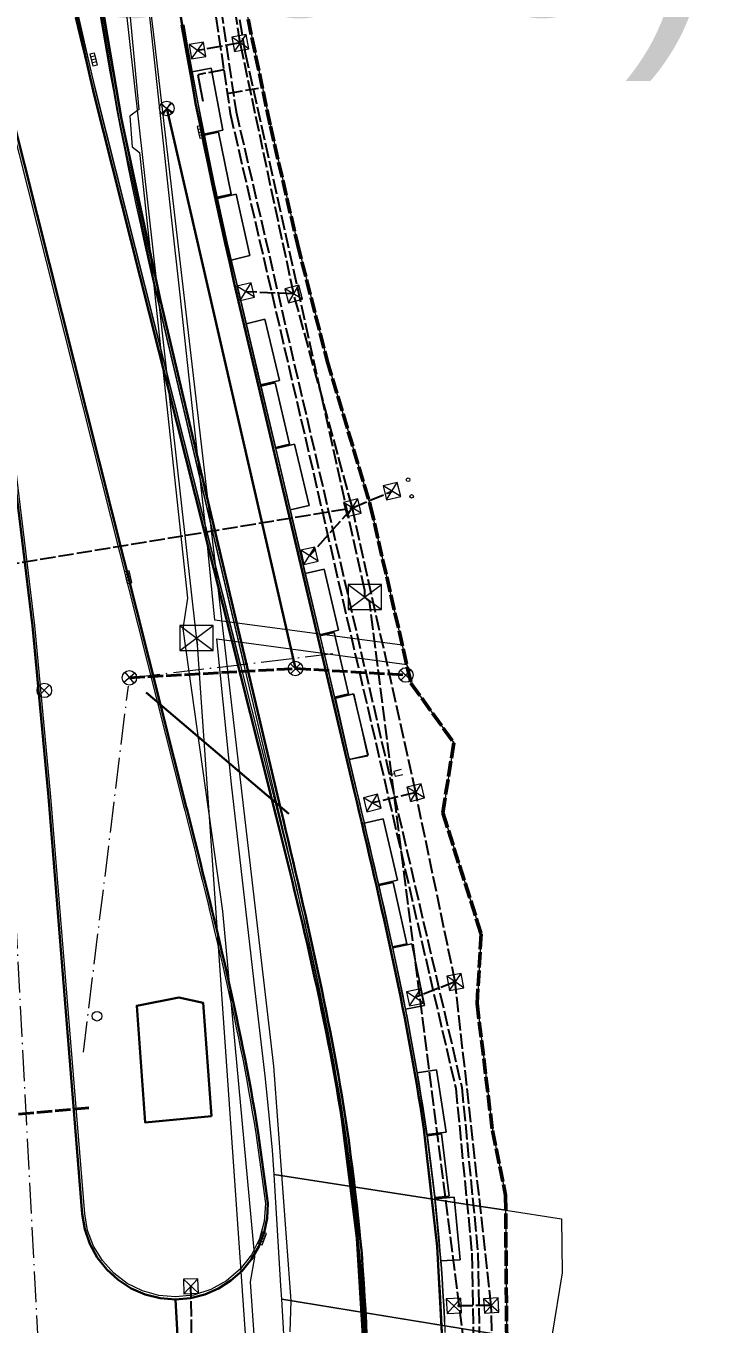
# Model space of a CAD drawing. Header units: metres. Extents: x 105014 to 106600, y 111320 to 118425.
# Drawn here: x 106126.9 to 106182.8, y 116438.5 to 116545.7 of the extents above; entities that cross this region are included whole.
import ezdxf
from ezdxf.enums import TextEntityAlignment as Align

# ---------------------------------------------------------------- set-up
doc = ezdxf.new("R2010")
doc.units = ezdxf.units.M
doc.linetypes.add('DASHDOT', pattern=[3.556, 2.54, -0.508, 0, -0.508])
doc.linetypes.add('DASHED', pattern=[1.524, 1.27, -0.254])
for name, color, linetype, lineweight in [('00-BASE-LIMITE', 7, 'DASHED', 50), ('00-BASE-UE', 42, 'DASHED', 25), ('10-PAV-CALZADA-BRT', 12, 'CONTINUOUS', 30), ('10-PAV-CALZADA-MIXTA', 8, 'CONTINUOUS', 30), ('10-PAV-SARDINEL', 252, 'CONTINUOUS', 13), ('20-EP-ZONA-DURA', 253, 'CONTINUOUS', 13), ('20-EP-ZONA-VERDE', 84, 'CONTINUOUS', 13), ('30-RED-ENEL-NODOS', 11, 'CONTINUOUS', 13), ('30-RED-ENEL-PROY', 1, 'DASHED', 25), ('30-RED-ETB-CAMARA', 151, 'CONTINUOUS', 13), ('30-RED-ETB-EXIST', 145, 'CONTINUOUS', 13), ('30-RED-ETB-PROY', 5, 'DASHED', 25), ('35-RH-ACUE-DOMICILIARIA', 152, 'CONTINUOUS', 9), ('35-RH-ACUE-MATRIZ-PJ', 150, 'DASHED', 40), ('35-RH-ACUE-MENOR-EXIST', 151, 'CONTINUOUS', 13), ('35-RH-ACUE-MENOR-PROY', 5, 'DASHED', 25), ('35-RH-ACUE-NODOS', 5, 'CONTINUOUS', 13), ('35-RH-ACUE-PJ-POZOS', 30, 'CONTINUOUS', 30), ('35-RH-PLUV-COLECTOR', 96, 'CONTINUOUS', 30), ('35-RH-PLUV-INTERCEPTOR', 3, 'DASHED', 40), ('35-RH-PLUV-NODOS', 94, 'CONTINUOUS', 13), ('35-RH-PLUV-RETIRO', 8, 'DASHDOT', 13), ('35-RH-SUDS-ZONAS', 92, 'CONTINUOUS', 20), ('40-ROT-UE', 7, 'CONTINUOUS', 25), ('60-PREDIAL-LOTE', 42, 'CONTINUOUS', 13)]:
    doc.layers.add(name, color=color, linetype=linetype, lineweight=lineweight)

# ---------------------------------------------------------------- blocks, each defined once
blk = doc.blocks.new('CAM_ETB_T_13')
for p, q in [((-1.375, -1.025), (1.375, 1.025)), ((-1.375, 1.025), (1.375, -1.025))]:
    blk.add_line(p, q)
blk.add_lwpolyline([(-1.375, -1.025), (1.375, -1.025), (1.375, 1.025), (-1.375, 1.025)], close=True)
blk = doc.blocks.new('CAJA_ENEL')
for p, q in [((-0.6, -0.6), (0.6, 0.6)), ((-0.6, 0.6), (0.6, -0.6))]:
    blk.add_line(p, q)
blk.add_lwpolyline([(-0.6, -0.6), (0.6, -0.6), (0.6, 0.6), (-0.6, 0.6)], close=True)
blk = doc.blocks.new('POSTE')
blk.add_circle((0, 0), 0.15)
blk = doc.blocks.new('NODO_ACUE')
blk.add_circle((0, 0), 0.4)
blk = doc.blocks.new('POZO_PLUV')
for p, q in [((-0.42, -0.42), (0.42, 0.42)), ((-0.42, 0.42), (0.42, -0.42))]:
    blk.add_line(p, q)
blk.add_circle((0, 0), 0.6)
blk = doc.blocks.new('SUMIDERO')
for p, q in [((-0.25, -0.2), (-0.25, 0.2)), ((0, -0.2), (0, 0.2)), ((0.25, -0.2), (0.25, 0.2))]:
    blk.add_line(p, q)
blk.add_lwpolyline([(-0.5, -0.2), (0.5, -0.2), (0.5, 0.2), (-0.5, 0.2)], close=True)

msp = doc.modelspace()

# ---------------------------------------------------------------- linework, layer by layer
at = {"layer": '00-BASE-LIMITE'}
msp.add_lwpolyline([(106144.2827, 116550.7715), (106147.0465, 116537.4645), (106149.2789, 116527.7549), (106151.7395, 116518.0989), (106155.2975, 116506.1805), (106158.6587, 116491.4735), (106162.2009, 116486.5285), (106161.2857, 116480.7599), (106164.4575, 116470.7817), (106164.1187, 116465.0021), (106165.3839, 116454.5393), (106166.4745, 116449.1879), (106166.5967, 116433.0509), (106166.8883, 116427.6603), (106166.3313, 116422.4947), (106167.3783, 116417.3951), (106169.5145, 116411.8383), (106169.0477, 116406.4361), (106168.1315, 116401.3987), (106163.5367, 116391.6633), (106161.8331, 116376.8381), (106159.7023, 116372.0209)], dxfattribs=at)
at = {"layer": '00-BASE-UE'}
msp.add_lwpolyline([(106144.2827, 116550.7715), (106147.0465, 116537.4645), (106149.2789, 116527.7549), (106151.7395, 116518.0989), (106155.2975, 116506.1805), (106158.6587, 116491.4735), (106162.2009, 116486.5285), (106161.2857, 116480.7599), (106164.4575, 116470.7817), (106164.1187, 116465.0021), (106165.3839, 116454.5393), (106166.4745, 116449.1879), (106166.5967, 116433.0509), (106166.8883, 116427.6603), (106166.3313, 116422.4947), (106167.3783, 116417.3951), (106169.5145, 116411.8383), (106169.0477, 116406.4361), (106168.1315, 116401.3987), (106163.5367, 116391.6633), (106161.8331, 116376.8381), (106159.7023, 116372.0209)], dxfattribs=at)
at = {"layer": '10-PAV-CALZADA-BRT'}
for points in [[(106118.0395, 116566.9649), (106125.6907, 116510.2979), (106127.4014, 116496.2074), (106128.7337, 116482.0761), (106131.5151, 116447.6397), (106131.7233, 116446.3803), (106132.1372, 116445.1727), (106132.7455, 116444.0505), (106133.5312, 116443.0445), (106134.4728, 116442.1825), (106135.5442, 116441.4885), (106136.7157, 116440.9815), (106137.955, 116440.6756), (106139.2279, 116440.5793), (106140.3185, 116420.5713)], [(106129.023, 116555.2282), (106132.5011, 116540.0571), (106146.8869, 116482.9781), (106147.0829, 116482.2023), (106147.3041, 116481.3253), (106147.5253, 116480.4475), (106147.7461, 116479.5691), (106147.9665, 116478.6897), (106148.1857, 116477.8113), (106148.4045, 116476.9305), (106148.6221, 116476.0489), (106148.8387, 116475.1661), (106149.0539, 116474.2825), (106149.2675, 116473.3977), (106149.4795, 116472.5119), (106149.6897, 116471.6249), (106149.8979, 116470.7369), (106150.1037, 116469.8475), (106150.3073, 116468.9571), (106150.5083, 116468.0653), (106150.7065, 116467.1723), (106150.9019, 116466.2779), (106151.0941, 116465.3821), (106151.2831, 116464.4849), (106151.4687, 116463.5865), (106151.6507, 116462.6865), (106151.8289, 116461.7853), (106152.0031, 116460.8825), (106152.1733, 116459.9781), (106152.3389, 116459.0725), (106152.5001, 116458.1653), (106152.6567, 116457.2565), (106152.8083, 116456.3463), (106152.9541, 116455.4397), (106154.1889, 116445.6233), (106154.805, 116435.7488)], [(106140.3185, 116420.5713), (106139.2279, 116440.5793), (106140.4482, 116440.6864), (106141.6359, 116440.9861), (106142.7609, 116441.4709), (106143.7945, 116442.1285), (106144.7103, 116442.942), (106145.4851, 116443.8908), (106146.0992, 116444.9508), (106146.5369, 116446.0949), (106146.7871, 116447.294), (106146.8435, 116448.5177), (106146.0413, 116454.3385), (106145.9003, 116455.2155), (106145.7551, 116456.0871), (106145.6049, 116456.9587), (106145.4501, 116457.8301), (106145.2907, 116458.7013), (106145.1269, 116459.5723), (106144.9587, 116460.4433), (106144.7865, 116461.3141), (106144.6105, 116462.1847), (106144.4307, 116463.0553), (106144.2473, 116463.9259), (106144.0605, 116464.7963), (106143.8703, 116465.6669), (106143.6771, 116466.5373), (106143.4809, 116467.4077), (106143.2819, 116468.2783), (106143.0803, 116469.1489), (106142.8763, 116470.0195), (106142.6699, 116470.8903), (106142.4615, 116471.7615), (106142.2511, 116472.6327), (106142.0389, 116473.5041), (106141.8251, 116474.3759), (106141.6097, 116475.2479), (106141.4845, 116475.7577), (106141.2663, 116476.6321), (106141.0475, 116477.5051), (106140.8281, 116478.3785), (106140.6079, 116479.2523), (106140.3871, 116480.1269), (106140.1661, 116481.0019), (106140.0991, 116481.2675), (106125.7133, 116538.3463)]]:
    msp.add_lwpolyline(points, dxfattribs=at)
at = {"layer": '10-PAV-CALZADA-MIXTA'}
for points in [[(106155.1083, 116435.0507), (106154.5951, 116444.4083), (106153.5281, 116453.7191), (106153.3961, 116454.6127), (106153.2593, 116455.5055), (106153.1177, 116456.3975), (106152.9713, 116457.2889), (106152.8207, 116458.1793), (106152.6657, 116459.0693), (106152.5067, 116459.9583), (106152.3437, 116460.8467), (106152.1769, 116461.7343), (106152.0065, 116462.6213), (106151.8327, 116463.5077), (106151.6557, 116464.3935), (106151.4755, 116465.2785), (106151.2925, 116466.1631), (106151.1067, 116467.0469), (106150.9181, 116467.9303), (106150.7271, 116468.8131), (106150.5339, 116469.6953), (106150.3387, 116470.5771), (106150.1415, 116471.4587), (106149.9423, 116472.3397), (106149.7417, 116473.2203), (106149.5395, 116474.1007), (106149.3361, 116474.9807), (106149.1315, 116475.8605), (106148.9261, 116476.7399), (106148.7197, 116477.6193), (106148.5127, 116478.4985), (106148.3051, 116479.3775), (106148.0973, 116480.2565), (106147.8893, 116481.1355), (106137.9651, 116523.0721), (106134.7565, 116538.0445), (106132.1875, 116553.1399)], [(106138.3697, 116554.0571), (106140.8942, 116539.2239), (106144.0471, 116524.5115), (106153.9715, 116482.5745), (106154.1797, 116481.6945), (106154.3879, 116480.8133), (106154.5963, 116479.9309), (106154.8043, 116479.0471), (106155.0121, 116478.1623), (106155.2183, 116477.2793), (106155.4247, 116476.3923), (106155.6299, 116475.5039), (106155.8343, 116474.6141), (106156.0375, 116473.7227), (106156.2391, 116472.8299), (106156.4393, 116471.9355), (106156.6377, 116471.0395), (106156.8343, 116470.1421), (106157.0287, 116469.2429), (106157.2209, 116468.3421), (106157.4107, 116467.4395), (106157.5979, 116466.5353), (106157.7823, 116465.6293), (106157.9637, 116464.7217), (106158.1421, 116463.8121), (106158.3171, 116462.9007), (106158.4887, 116461.9875), (106158.6565, 116461.0725), (106158.8207, 116460.1557), (106158.9805, 116459.2369), (106159.1365, 116458.3161), (106159.2877, 116457.3935), (106159.4345, 116456.4691), (106159.5765, 116455.5427), (106159.7123, 116454.6235), (106160.8226, 116444.9386), (106161.3565, 116435.2048)]]:
    msp.add_lwpolyline(points, dxfattribs=at)
at = {"layer": '10-PAV-SARDINEL'}
for points in [[(106154.8249, 116437.5646), (106154.7769, 116438.6437), (106154.7214, 116439.7224), (106154.6586, 116440.8007), (106154.5884, 116441.8786), (106154.5108, 116442.9559), (106154.4258, 116444.0327), (106154.3335, 116445.1089), (106154.2338, 116446.1844), (106154.1268, 116447.2592), (106154.0123, 116448.3333), (106153.8906, 116449.4065), (106153.7615, 116450.4789), (106153.625, 116451.5504), (106153.4813, 116452.621), (106153.3302, 116453.6905), (106153.1983, 116454.583), (106153.0617, 116455.4747), (106152.9203, 116456.3656), (106152.774, 116457.256), (106152.6236, 116458.1455), (106152.4688, 116459.0346), (106152.3099, 116459.9227), (106152.1471, 116460.8102), (106151.9804, 116461.697), (106151.8102, 116462.5832), (106151.6365, 116463.4689), (106151.4597, 116464.354), (106151.2796, 116465.2383), (106151.0967, 116466.1223), (106150.9111, 116467.0055), (106150.7226, 116467.8883), (106150.5317, 116468.7706), (106150.3386, 116469.6523), (106150.1435, 116470.5337), (106149.9464, 116471.4148), (106149.7473, 116472.2955), (106149.5468, 116473.1757), (106149.3446, 116474.0558), (106149.1413, 116474.9356), (106148.9367, 116475.8151), (106148.7314, 116476.6943), (106148.525, 116477.5736), (106148.3181, 116478.4526), (106148.1105, 116479.3315), (106147.9027, 116480.2105), (106147.6947, 116481.0894), (106137.7705, 116523.0263), (106137.4026, 116524.5964), (106137.0417, 116526.1684), (106136.6879, 116527.7419), (106136.3411, 116529.317), (106136.0014, 116530.8937), (106135.6687, 116532.4719), (106135.3431, 116534.0515), (106135.0246, 116535.6326), (106134.7132, 116537.2151), (106134.4088, 116538.799), (106134.1116, 116540.3842), (106133.8214, 116541.9707), (106133.5384, 116543.5584), (106133.2625, 116545.1476), (106132.9937, 116546.7379)], [(106133.1909, 116546.7707), (106133.4596, 116545.1813), (106133.7353, 116543.5931), (106134.0182, 116542.0062), (106134.3082, 116540.4206), (106134.6053, 116538.8362), (106134.9095, 116537.2532), (106135.2207, 116535.6716), (106135.5391, 116534.0914), (106135.8645, 116532.5126), (106136.197, 116530.9354), (106136.5365, 116529.3596), (106136.8831, 116527.7853), (106137.2367, 116526.2126), (106137.5974, 116524.6416), (106137.9651, 116523.0721), (106147.8893, 116481.1355), (106148.0973, 116480.2565), (106148.3051, 116479.3775), (106148.5127, 116478.4985), (106148.7197, 116477.6193), (106148.9261, 116476.7399), (106149.1315, 116475.8605), (106149.3361, 116474.9807), (106149.5395, 116474.1007), (106149.7417, 116473.2203), (106149.9423, 116472.3397), (106150.1415, 116471.4587), (106150.3387, 116470.5771), (106150.5339, 116469.6953), (106150.7271, 116468.8131), (106150.9181, 116467.9303), (106151.1067, 116467.0469), (106151.2925, 116466.1631), (106151.4755, 116465.2785), (106151.6557, 116464.3935), (106151.8327, 116463.5077), (106152.0065, 116462.6213), (106152.1769, 116461.7343), (106152.3437, 116460.8467), (106152.5067, 116459.9583), (106152.6657, 116459.0693), (106152.8207, 116458.1793), (106152.9713, 116457.2889), (106153.1177, 116456.3975), (106153.2593, 116455.5055), (106153.3961, 116454.6127), (106153.5281, 116453.7191), (106153.6794, 116452.6482), (106153.8233, 116451.5763), (106153.9599, 116450.5035), (106154.0892, 116449.4297), (106154.2111, 116448.3551), (106154.3257, 116447.2797), (106154.4329, 116446.2035), (106154.5327, 116445.1266), (106154.6251, 116444.0491), (106154.7102, 116442.9709), (106154.7879, 116441.8922), (106154.8582, 116440.813), (106154.9211, 116439.7333), (106154.9766, 116438.6532), (106155.0247, 116437.5728)], [(106154.7218, 116437.9462), (106154.6686, 116439.0444), (106154.6078, 116440.1422), (106154.5394, 116441.2395), (106154.4632, 116442.3364), (106154.3794, 116443.4327), (106154.288, 116444.5283), (106154.1889, 116445.6233), (106154.0822, 116446.7176), (106153.9679, 116447.8111), (106153.8459, 116448.9038), (106153.7163, 116449.9957), (106153.5791, 116451.0865), (106153.4342, 116452.1764), (106153.2818, 116453.2653), (106153.1217, 116454.3531), (106152.9541, 116455.4397), (106152.8083, 116456.3463), (106152.6567, 116457.2565), (106152.5001, 116458.1653), (106152.3389, 116459.0725), (106152.1733, 116459.9781), (106152.0031, 116460.8825), (106151.8289, 116461.7853), (106151.6507, 116462.6865), (106151.4687, 116463.5865), (106151.2831, 116464.4849), (106151.0941, 116465.3821), (106150.9019, 116466.2779), (106150.7065, 116467.1723), (106150.5083, 116468.0653), (106150.3073, 116468.9571), (106150.1037, 116469.8475), (106149.8979, 116470.7369), (106149.6897, 116471.6249), (106149.4795, 116472.5119), (106149.2675, 116473.3977), (106149.0539, 116474.2825), (106148.8387, 116475.1661), (106148.6221, 116476.0489), (106148.4045, 116476.9305), (106148.1857, 116477.8113), (106147.9665, 116478.6897), (106147.7461, 116479.5691), (106147.5253, 116480.4475), (106147.3041, 116481.3253), (106147.0829, 116482.2023), (106146.8869, 116482.9781), (106132.5011, 116540.0571), (106132.1043, 116541.6468), (106131.7146, 116543.2383), (106131.3322, 116544.8316), (106130.957, 116546.4266)], [(106131.1518, 116546.472), (106131.5268, 116544.8779), (106131.909, 116543.2855), (106132.2985, 116541.6948), (106132.6951, 116540.1058), (106147.0808, 116483.0271), (106147.2768, 116482.2513), (106147.498, 116481.3742), (106147.7193, 116480.4964), (106147.9401, 116479.6178), (106148.1605, 116478.7382), (106148.3798, 116477.8596), (106148.5987, 116476.9786), (106148.8163, 116476.0967), (106149.033, 116475.2136), (106149.2483, 116474.3296), (106149.462, 116473.4445), (106149.6741, 116472.5583), (106149.8844, 116471.6708), (106149.9877, 116471.2302), (106150.1435, 116470.5337), (106150.3386, 116469.6523), (106150.5317, 116468.7706), (106150.7226, 116467.8883), (106150.9111, 116467.0055), (106151.0967, 116466.1223), (106151.2796, 116465.2383), (106151.4597, 116464.354), (106151.6365, 116463.4689), (106151.8102, 116462.5832), (106151.9804, 116461.697), (106152.1471, 116460.8102), (106152.3099, 116459.9227), (106152.4688, 116459.0346), (106152.6236, 116458.1455), (106152.774, 116457.256), (106152.9203, 116456.3656), (106153.0617, 116455.4747), (106153.1983, 116454.583), (106153.3302, 116453.6905), (106153.4813, 116452.621), (106153.625, 116451.5504), (106153.7615, 116450.4789), (106153.8906, 116449.4065), (106154.0123, 116448.3333), (106154.1268, 116447.2592), (106154.2338, 116446.1844), (106154.3335, 116445.1089), (106154.4258, 116444.0327), (106154.5108, 116442.9559), (106154.5884, 116441.8786), (106154.6586, 116440.8007), (106154.7214, 116439.7224), (106154.7769, 116438.6437), (106154.8249, 116437.5646)], [(106161.2696, 116437.8283), (106161.2195, 116438.9521), (106161.1618, 116440.0756), (106161.0963, 116441.1987), (106161.0232, 116442.3213), (106160.9424, 116443.4434), (106160.8539, 116444.5649), (106160.7577, 116445.6857), (106160.6538, 116446.8059), (106160.5423, 116447.9253), (106160.4231, 116449.044), (106160.2962, 116450.1618), (106160.1617, 116451.2787), (106160.0195, 116452.3946), (106159.8697, 116453.5096), (106159.7123, 116454.6235), (106159.5765, 116455.5427), (106159.4345, 116456.4691), (106159.2877, 116457.3935), (106159.1365, 116458.3161), (106158.9805, 116459.2369), (106158.8207, 116460.1557), (106158.6565, 116461.0725), (106158.4887, 116461.9875), (106158.3171, 116462.9007), (106158.1421, 116463.8121), (106157.9637, 116464.7217), (106157.7823, 116465.6293), (106157.5979, 116466.5353), (106157.4107, 116467.4395), (106157.2209, 116468.3421), (106157.0287, 116469.2429), (106156.8343, 116470.1421), (106156.6377, 116471.0395), (106156.4393, 116471.9355), (106156.2391, 116472.8299), (106156.0375, 116473.7227), (106155.8343, 116474.6141), (106155.6299, 116475.5039), (106155.4247, 116476.3923), (106155.2183, 116477.2793), (106155.0121, 116478.1623), (106154.8043, 116479.0471), (106154.5963, 116479.9309), (106154.3879, 116480.8133), (106154.1797, 116481.6945), (106153.9715, 116482.5745), (106144.0471, 116524.5115), (106143.6659, 116526.1394), (106143.2924, 116527.7691), (106142.9266, 116529.4006), (106142.5685, 116531.0337), (106142.2182, 116532.6686), (106141.8756, 116534.305), (106141.5407, 116535.9431), (106141.2135, 116537.5827), (106140.8942, 116539.2239), (106140.5825, 116540.8666), (106140.2787, 116542.5107), (106139.9826, 116544.1562), (106139.6943, 116545.8031)], [(106139.8914, 116545.8372), (106140.1795, 116544.1912), (106140.4754, 116542.5466), (106140.7791, 116540.9034), (106141.0906, 116539.2617), (106141.4098, 116537.6215), (106141.7366, 116535.9831), (106142.0714, 116534.3456), (106142.4138, 116532.7101), (106142.764, 116531.0761), (106143.1219, 116529.4438), (106143.4875, 116527.8134), (106143.8607, 116526.1846), (106144.2418, 116524.5574), (106154.1661, 116482.6206), (106154.3743, 116481.7405), (106154.5825, 116480.8593), (106154.791, 116479.9768), (106154.999, 116479.0929), (106155.2069, 116478.2079), (106155.4131, 116477.3247), (106155.6196, 116476.4375), (106155.8248, 116475.5488), (106156.0293, 116474.6588), (106156.2326, 116473.767), (106156.4343, 116472.8738), (106156.6346, 116471.979), (106156.8331, 116471.0825), (106157.0298, 116470.1847), (106157.2243, 116469.2849), (106157.4166, 116468.3836), (106157.6065, 116467.4804), (106157.7938, 116466.5755), (106157.9784, 116465.6689), (106158.1599, 116464.7606), (106158.3385, 116463.8502), (106158.5136, 116462.938), (106158.6854, 116462.024), (106158.8533, 116461.1082), (106159.0177, 116460.1905), (106159.1776, 116459.2708), (106159.3338, 116458.349), (106159.4852, 116457.4254), (106159.6321, 116456.5), (106159.7743, 116455.5725), (106159.9103, 116454.6521), (106160.0679, 116453.5369), (106160.2178, 116452.4206), (106160.3602, 116451.3033), (106160.4949, 116450.185), (106160.6219, 116449.0659), (106160.7412, 116447.9459), (106160.8529, 116446.8251), (106160.9569, 116445.7035), (106161.0532, 116444.5813), (106161.1418, 116443.4584), (106161.2228, 116442.335), (106161.296, 116441.211), (106161.3615, 116440.0866), (106161.4193, 116438.9617), (106161.4695, 116437.8365)]]:
    msp.add_lwpolyline(points, dxfattribs=at)
msp.add_lwpolyline([(106139.4731, 116440.5851), (106139.2279, 116440.5793), (106140.8304, 116440.762), (106140.6893, 116440.7311), (106140.4482, 116440.6864), (106140.2058, 116440.6494), (106139.9623, 116440.6202), (106139.7179, 116440.5987), (106139.4731, 116440.5851)], close=True, dxfattribs=at)
at = {"layer": '20-EP-ZONA-DURA'}
for points in [[(106144.2827, 116550.7715), (106147.0465, 116537.4645), (106149.2789, 116527.7549), (106151.7395, 116518.0989), (106155.2975, 116506.1805), (106158.6587, 116491.4735), (106162.2009, 116486.5285), (106161.2857, 116480.7599), (106164.4575, 116470.7817), (106164.1187, 116465.0021), (106165.3839, 116454.5393), (106166.4745, 116449.1879), (106166.5967, 116433.0509), (106166.8883, 116427.6603), (106166.3313, 116422.4947), (106167.3783, 116417.3951), (106169.5145, 116411.8383), (106169.0477, 116406.4361), (106168.1315, 116401.3987), (106163.5367, 116391.6633), (106161.8331, 116376.8381), (106159.7023, 116372.0209)], [(106161.4443, 116438.4197), (106161.4193, 116438.9617), (106161.3615, 116440.0866), (106161.296, 116441.211), (106161.2228, 116442.335), (106161.1418, 116443.4584), (106161.1051, 116443.923), (106161.1205, 116443.7587), (106162.7161, 116443.8561), (106162.2329, 116449.0337), (106160.6417, 116448.8851), (106160.6316, 116448.9846), (106161.8265, 116449.0961), (106161.1795, 116454.2427), (106159.9903, 116454.0933), (106159.9762, 116454.1923), (106161.5641, 116454.3913), (106160.7549, 116459.5279), (106159.1763, 116459.2793), (106159.0177, 116460.1905), (106158.8533, 116461.1082), (106158.6854, 116462.024), (106158.5136, 116462.938), (106158.3385, 116463.8502), (106158.2019, 116464.5471), (106159.7733, 116464.8379), (106158.7203, 116469.9301), (106157.1547, 116469.6065), (106157.1345, 116469.7037), (106158.3101, 116469.9411), (106157.1777, 116475.0163), (106156.0071, 116474.7551), (106155.9847, 116474.8525), (106157.5463, 116475.2009), (106156.3661, 116480.2653), (106154.8085, 116479.9023), (106154.791, 116479.9768), (106154.5825, 116480.8593), (106154.3743, 116481.7405), (106154.1661, 116482.6206), (106153.5669, 116485.1523), (106155.1241, 116485.5205), (106153.9261, 116490.5807), (106152.3695, 116490.2121), (106152.3465, 116490.3095), (106153.5143, 116490.5859), (106152.3167, 116495.6461), (106151.1489, 116495.3699), (106151.1259, 116495.4671), (106152.6829, 116495.8355), (106151.4849, 116500.8957), (106149.9285, 116500.5273), (106148.6849, 116505.7823), (106150.2419, 116506.1507), (106149.0439, 116511.2109), (106147.4873, 116510.8423), (106147.4643, 116510.9397), (106148.6321, 116511.2161), (106147.4345, 116516.2763), (106146.2667, 116515.9999), (106146.2437, 116516.0973), (106147.8007, 116516.4657), (106146.6029, 116521.5259), (106145.0463, 116521.1573), (106144.2418, 116524.5574), (106143.8607, 116526.1846), (106143.8069, 116526.4149), (106145.3647, 116526.7819), (106144.2323, 116531.8571), (106142.6705, 116531.5087), (106142.6498, 116531.6066), (106143.8207, 116531.8677), (106142.7641, 116536.9655), (106141.5883, 116536.7217), (106141.5691, 116536.82), (106143.1355, 116537.1445), (106142.1565, 116542.2515), (106140.5847, 116541.9501), (106140.4754, 116542.5466), (106140.1795, 116544.1912), (106139.8914, 116545.8372)]]:
    msp.add_lwpolyline(points, dxfattribs=at)
at = {"layer": '20-EP-ZONA-VERDE'}
for points in [[(106131.9897, 116553.1105), (106134.56, 116538.0067), (106137.7703, 116523.0261), (106144.8679, 116493.0347), (106144.5769, 116492.9615), (106132.6949, 116540.1059), (106129.2187, 116555.2686)], [(106125.5193, 116538.2975), (106139.9051, 116481.2185), (106139.9723, 116480.9529), (106140.1933, 116480.0779), (106140.4139, 116479.2035), (106140.6341, 116478.3297), (106140.8537, 116477.4565), (106141.0723, 116476.5837), (106141.2903, 116475.7097), (106141.4155, 116475.2001), (106141.6307, 116474.3281), (106141.8445, 116473.4565), (106142.0567, 116472.5855), (106142.2671, 116471.7147), (106142.4753, 116470.8441), (106142.6817, 116469.9737), (106142.8855, 116469.1035), (106143.0869, 116468.2335), (106143.2859, 116467.3635), (106143.4819, 116466.4937), (106143.6749, 116465.6239), (106143.8649, 116464.7541), (106144.0517, 116463.8843), (106144.2349, 116463.0145), (106144.4145, 116462.1447), (106144.5905, 116461.2749), (106144.7625, 116460.4049), (106144.9303, 116459.5349), (106145.0939, 116458.6647), (106145.2533, 116457.7945), (106145.4079, 116456.9241), (106145.5579, 116456.0537), (106145.7029, 116455.1831), (106145.8437, 116454.3071), (106146.6439, 116448.5027), (106146.5439, 116447.0154), (106146.1515, 116445.5787), (106145.4822, 116444.2483), (106144.5626, 116443.0769), (106143.4291, 116442.111), (106142.1267, 116441.3887), (106140.707, 116440.9389), (106139.2263, 116440.7793), (106137.8333, 116440.8994), (106136.487, 116441.2766), (106135.2344, 116441.8978), (106134.1193, 116442.7413), (106133.1807, 116443.7776), (106132.4514, 116444.9705), (106131.9569, 116446.2783), (106131.7145, 116447.6559), (106128.9329, 116482.0923), (106127.6002, 116496.2291), (106125.8891, 116510.3247)]]:
    msp.add_lwpolyline(points, dxfattribs=at)
for points in [[(106143.1355, 116537.1445), (106141.5679, 116536.8197), (106140.5847, 116541.9501), (106142.1565, 116542.2515), (106143.1355, 116537.1445)], [(106143.8207, 116531.8677), (106142.6487, 116531.6063), (106141.5883, 116536.7217), (106142.7641, 116536.9655), (106143.8207, 116531.8677)], [(106145.3647, 116526.7819), (106143.8069, 116526.4149), (106142.6705, 116531.5087), (106144.2323, 116531.8571), (106145.3647, 116526.7819)], [(106147.8007, 116516.4657), (106146.2437, 116516.0973), (106145.0463, 116521.1573), (106146.6029, 116521.5259), (106147.8007, 116516.4657)], [(106148.6321, 116511.2161), (106147.4643, 116510.9397), (106146.2667, 116515.9999), (106147.4345, 116516.2763), (106148.6321, 116511.2161)], [(106150.2419, 116506.1507), (106148.6849, 116505.7823), (106147.4873, 116510.8423), (106149.0439, 116511.2109), (106150.2419, 116506.1507)], [(106152.6829, 116495.8355), (106151.1259, 116495.4671), (106149.9285, 116500.5273), (106151.4849, 116500.8957), (106152.6829, 116495.8355)], [(106153.5143, 116490.5859), (106152.3465, 116490.3095), (106151.1489, 116495.3699), (106152.3167, 116495.6461), (106153.5143, 116490.5859)], [(106155.1241, 116485.5205), (106153.5669, 116485.1523), (106152.3695, 116490.2121), (106153.9261, 116490.5807), (106155.1241, 116485.5205)], [(106157.5463, 116475.2009), (106155.9847, 116474.8525), (106154.8085, 116479.9023), (106156.3661, 116480.2653), (106157.5463, 116475.2009)], [(106158.3101, 116469.9411), (106157.1345, 116469.7037), (106156.0071, 116474.7551), (106157.1777, 116475.0163), (106158.3101, 116469.9411)], [(106159.7733, 116464.8379), (106158.2019, 116464.5471), (106157.1547, 116469.6065), (106158.7203, 116469.9301), (106159.7733, 116464.8379)], [(106161.5641, 116454.3913), (106159.9777, 116454.1925), (106159.1763, 116459.2793), (106160.7549, 116459.5279), (106161.5641, 116454.3913)], [(106161.8265, 116449.0961), (106160.6323, 116448.9847), (106159.9903, 116454.0933), (106161.1795, 116454.2427), (106161.8265, 116449.0961)], [(106162.7161, 116443.8561), (106161.1205, 116443.7587), (106160.6417, 116448.8851), (106162.2329, 116449.0337), (106162.7161, 116443.8561)]]:
    msp.add_lwpolyline(points, close=True, dxfattribs=at)
at = {"layer": '30-RED-ENEL-PROY'}
for points in [[(106144.5625, 116544.3403), (106141.2553, 116565.0545)], [(106144.5625, 116544.3403), (106141.0335, 116543.7187)], [(106148.9787, 116523.6099), (106144.5625, 116544.3403)], [(106148.9787, 116523.6099), (106145.0079, 116523.8015)], [(106153.8229, 116505.9571), (106148.9787, 116523.6099)], [(106153.8229, 116505.9571), (106157.0845, 116507.3233)], [(106105.4919, 116497.9931), (106153.8229, 116505.9571)], [(106153.8229, 116505.9571), (106150.2771, 116501.9941)], [(106159.0503, 116482.4347), (106153.8229, 116505.9571)], [(106159.0503, 116482.4347), (106155.4581, 116481.5753)], [(106162.3141, 116466.7911), (106159.0503, 116482.4347)], [(106162.3141, 116466.7911), (106158.9993, 116465.5169)], [(106165.2909, 116440.0747), (106162.3141, 116466.7911)], [(106140.8053, 116419.3577), (106140.4901, 116441.6607)], [(106165.2909, 116440.0747), (106162.2067, 116440.0433)], [(106165.7109, 116418.1647), (106165.2909, 116440.0747)]]:
    msp.add_lwpolyline(points, dxfattribs=at)
at = {"layer": '30-RED-ETB-EXIST'}
for points in [[(106140.949, 116495.204), (106141.032, 116494.616), (106141.03, 116494.639), (106140.884, 116495.799), (106131.487, 116579.884), (106130.599, 116579.64)], [(106147.572, 116400.501), (106147.549, 116400.98), (106141.03, 116494.639), (106140.949, 116495.204)]]:
    msp.add_lwpolyline(points, dxfattribs=at)
at = {"layer": '30-RED-ETB-PROY'}
for points in [[(106154.839, 116498.585), (106154.856, 116499.119), (106145.008, 116543.489), (106142.21, 116559.242), (106141.007, 116572.553), (106140.174, 116581.279), (106140.083, 116581.851)], [(106164.9, 116419.83), (106165.162, 116420.291), (106155.235, 116498.237), (106154.839, 116498.585)]]:
    msp.add_lwpolyline(points, dxfattribs=at)
at = {"layer": '35-RH-ACUE-DOMICILIARIA'}
for points in [[(106157.3188, 116483.9906), (106156.8844, 116483.8882)], [(106157.9939, 116483.9105), (106157.3702, 116483.7671), (106157.2674, 116484.2141), (106157.8911, 116484.3575)]]:
    msp.add_lwpolyline(points, dxfattribs=at)
at = {"layer": '35-RH-ACUE-MATRIZ-PJ'}
msp.add_lwpolyline([(106132.0568, 116456.4075), (106122.4192, 116455.538)], dxfattribs=at)
at = {"layer": '35-RH-ACUE-MENOR-EXIST'}
for points in [[(106119.1616, 116659.5845), (106124.5861, 116641.3461), (106130.1543, 116614.4006), (106132.36, 116586.87), (106137.49, 116544.32), (106147.31, 116459.83), (106148.74, 116440.46)], [(106135.4479, 116546.7415), (106136.1798, 116538.8442), (106135.4332, 116538.3098), (106135.6254, 116535.7607), (106136.2425, 116535.2901), (106140.2086, 116498.4933), (106139.8079, 116495.9559), (106143.084, 116472.6488), (106145.7487, 116444.0608), (106145.3896, 116442.0168), (106147.7517, 116407.882), (106146.762, 116406.2447), (106147.0121, 116403.4474), (106146.7709, 116402.7836), (106147.1782, 116398.4643), (106147.5827, 116396.8756), (106148.3972, 116378.9612), (106147.8502, 116368.1203)], [(106148.74, 116440.46), (106148.66, 116437.91)]]:
    msp.add_lwpolyline(points, dxfattribs=at)
at = {"layer": '35-RH-ACUE-MENOR-PROY'}
for points in [[(106092.5369, 116749.5342), (106106.6865, 116712.134), (106114.7935, 116693.0074), (106116.2582, 116689.5516), (106116.7037, 116688.5006), (106118.4226, 116684.4453), (106121.4797, 116676.052), (106126.7201, 116657.2635), (106144.2182, 116538.6408), (106162.8556, 116458.0726), (106164.1877, 116444.4331), (106164.6066, 116419.3698), (106159.3943, 116379.3815), (106158.6398, 116366.1263), (106155.8807, 116353.2019), (106154.8181, 116333.9881), (106153.3905, 116322.8192), (106153.5996, 116299.9736), (106152.9199, 116273.6022), (106151.926, 116262.0244), (106152.1529, 116246.4247), (106152.781, 116230.9932), (106151.1675, 116230.9753)], [(106109.2246, 116704.8686), (106114.9013, 116691.4833), (106117.9448, 116684.3069), (106119.9282, 116678.8544), (106121.0032, 116675.8992), (106124.424, 116663.6088), (106126.2301, 116657.1546), (106136.9953, 116584.1868), (106143.2007, 116542.1233), (106143.731, 116538.5281), (106162.3611, 116457.9916), (106163.6881, 116444.4046), (106164.106, 116419.3981), (106161.8201, 116401.8609), (106160.9231, 116394.9793), (106159.5728, 116384.6192), (106158.8906, 116379.3853), (106158.1412, 116366.1855)], [(106143.2007, 116542.1233), (106141.0507, 116541.7111), (106141.2828, 116540.5292), (106141.4755, 116539.548)], [(106143.4885, 116540.172), (106146.0697, 116540.6198)]]:
    msp.add_lwpolyline(points, dxfattribs=at)
at = {"layer": '35-RH-ACUE-PJ-POZOS'}
msp.add_lwpolyline([(106142.1933, 116455.7059), (106141.5112, 116465.0666), (106139.4952, 116465.5071), (106136.014, 116464.8252), (106136.7144, 116455.1776), (106142.1933, 116455.7059)], close=True, dxfattribs=at)
at = {"layer": '35-RH-PLUV-COLECTOR'}
for points in [[(106138.4967, 116538.9326), (106149.1169, 116492.6796)], [(106138.4967, 116538.9326), (106149.1169, 116492.6796)], [(106136.8058, 116490.7017), (106148.5608, 116480.6758)]]:
    msp.add_lwpolyline(points, dxfattribs=at)
at = {"layer": '35-RH-PLUV-INTERCEPTOR'}
for points in [[(106135.4057, 116491.9113), (106149.1169, 116492.6796)], [(106135.4057, 116491.9113), (106149.1169, 116492.6796)], [(106149.1169, 116492.6796), (106157.4351, 116492.1904)], [(106149.1169, 116492.6796), (106158.2337, 116492.1435)]]:
    msp.add_lwpolyline(points, dxfattribs=at)
at = {"layer": '35-RH-PLUV-RETIRO'}
for points in [[(106129.8513, 116400.1977), (106125.0389, 116490.546), (106121.289, 116525.209), (106103.4199, 116606.5801), (106097.5662, 116641.9692), (106089.6109, 116667.1319), (106062.5609, 116684.0563)], [(106135.4057, 116491.9113), (106152.2163, 116493.9098)], [(106131.6153, 116461.0009), (106135.3228, 116491.235)]]:
    msp.add_lwpolyline(points, dxfattribs=at)
at = {"layer": '35-RH-SUDS-ZONAS'}
for points in [[(106147.4345, 116516.2763), (106146.2667, 116515.9999), (106147.4643, 116510.9395), (106148.632, 116511.216), (106147.4345, 116516.2763)], [(106153.9684, 116490.5495), (106152.4395, 116490.2035), (106153.5669, 116485.1522), (106155.1008, 116485.4743), (106153.9684, 116490.5495)], [(106157.1777, 116475.0162), (106156.0071, 116474.7551), (106157.1345, 116469.7038), (106158.31, 116469.941), (106157.1777, 116475.0162)], [(106161.5639, 116454.3915), (106159.9762, 116454.1923), (106159.1761, 116459.2795), (106160.7552, 116459.5282), (106161.5639, 116454.3915)]]:
    msp.add_lwpolyline(points, close=True, dxfattribs=at)
at = {"layer": '60-PREDIAL-LOTE'}
msp.add_lwpolyline([(106144.2827, 116550.7715), (106147.0464, 116537.4645), (106149.2789, 116527.7549), (106151.7394, 116518.0989), (106155.2973, 116506.1804), (106157.9357, 116494.6355), (106157.9357, 116494.6355), (106157.9409, 116494.6116), (106142.4635, 116496.6625), (106141.8208, 116503.1817), (106140.7403, 116513.1471), (106139.6127, 116523.5444), (106138.8778, 116529.9475), (106136.6095, 116551.1227)], dxfattribs=at)
for points in [[(106147.3729, 116450.8882), (106147.2142, 116452.9052), (106146.8682, 116456.62), (106146.6116, 116459.0342), (106145.8042, 116466.0717), (106144.8392, 116474.4823), (106143.8272, 116483.1158), (106142.7119, 116494.2784), (106142.6266, 116495.1315), (106142.6261, 116495.137), (106158.3062, 116493.0156), (106158.6587, 116491.4734), (106162.2009, 116486.5285), (106161.2856, 116480.7598), (106164.4574, 116470.7817), (106164.3768, 116469.4072), (106164.1186, 116465.0021), (106165.3838, 116454.5392), (106166.4745, 116449.1878), (106166.484, 116447.9348), (106162.7732, 116448.5083), (106147.3729, 116450.8882)], [(106170.2932, 116437.5522), (106170.1981, 116436.9732), (106147.9902, 116440.5867), (106147.9233, 116441.7049), (106147.3729, 116450.8882), (106162.7732, 116448.5083), (106166.484, 116447.9348), (106171.0913, 116447.2228), (106171.1496, 116442.7663), (106170.2932, 116437.5522)], [(106165.7021, 116426.6207), (106165.4972, 116426.149), (106148.4216, 116433.3945), (106147.9902, 116440.5867), (106169.7555, 116437.0452), (106170.1981, 116436.9732), (106166.805, 116429.1602), (106166.7119, 116428.9458), (106165.7021, 116426.6207)]]:
    msp.add_lwpolyline(points, close=True, dxfattribs=at)

# ---------------------------------------------------------------- block references
at = {"layer": '30-RED-ENEL-NODOS'}
for name, p, rotation in [('CAJA_ENEL', (106144.5624, 116544.3403), 100.5), ('CAJA_ENEL', (106141.0334, 116543.7187), 100), ('CAJA_ENEL', (106145.0079, 116523.8014), 102.7), ('CAJA_ENEL', (106148.9787, 116523.6099), 104.3), ('POSTE', (106158.426, 116508.2716), 90.7), ('CAJA_ENEL', (106157.0845, 116507.3233), 103.7), ('POSTE', (106158.7157, 116506.8978), 90.7), ('CAJA_ENEL', (106153.8229, 116505.957), 103.7), ('CAJA_ENEL', (106150.277, 116501.994), 102.9), ('CAJA_ENEL', (106159.0502, 116482.4347), 103.7), ('CAJA_ENEL', (106155.458, 116481.5753), 104), ('CAJA_ENEL', (106162.314, 116466.791), 100.5), ('CAJA_ENEL', (106158.9992, 116465.5169), 101.4), ('CAJA_ENEL', (106140.4901, 116441.6607), 91.7), ('CAJA_ENEL', (106162.2067, 116440.0433), 93), ('CAJA_ENEL', (106165.2908, 116440.0747), 93.7)]:
    msp.add_blockref(name, p, dxfattribs=dict(at, rotation=rotation))
at = {"layer": '30-RED-ETB-CAMARA'}
for p in [(106154.839, 116498.585), (106140.949, 116495.204)]:
    msp.add_blockref('CAM_ETB_T_13', p, dxfattribs=at)
at = {"layer": '35-RH-ACUE-NODOS', "rotation": 93.7}
msp.add_blockref('NODO_ACUE', (106132.7359, 116463.9668), dxfattribs=at)
at = {"layer": '35-RH-PLUV-NODOS'}
for name, p, rotation in [('SUMIDERO', (106132.4585, 116542.9793), 104), ('SUMIDERO', (106132.4585, 116542.9793), 104), ('SUMIDERO', (106132.4585, 116542.9793), 104), ('POZO_PLUV', (106138.4967, 116538.9326), 190.8), ('POZO_PLUV', (106138.4967, 116538.9326), 190.8), ('POZO_PLUV', (106138.4967, 116538.9326), 271), ('POZO_PLUV', (106138.4967, 116538.9326), 271), ('SUMIDERO', (106141.3199, 116537.0048), 282.7), ('SUMIDERO', (106141.3199, 116537.0048), 282.7), ('SUMIDERO', (106141.3199, 116537.0048), 282.7), ('SUMIDERO', (106135.3036, 116500.227), 103), ('SUMIDERO', (106135.3036, 116500.227), 103), ('SUMIDERO', (106135.3036, 116500.227), 103), ('POZO_PLUV', (106149.1169, 116492.6796), 271), ('POZO_PLUV', (106149.1169, 116492.6796), 271), ('POZO_PLUV', (106135.4057, 116491.9113), 265), ('POZO_PLUV', (106158.2337, 116492.1435), 271), ('POZO_PLUV', (106128.3821, 116490.873), 271), ('POZO_PLUV', (106128.3821, 116490.873), 271), ('SUMIDERO', (106146.3748, 116445.6177), 68.6), ('SUMIDERO', (106146.3748, 116445.6177), 68.6), ('SUMIDERO', (106146.3748, 116445.6177), 68.6)]:
    msp.add_blockref(name, p, dxfattribs=dict(at, rotation=rotation))

# ---------------------------------------------------------------- texts
at = {"layer": '40-ROT-UE'}
msp.add_text('UE-05  (16290.0)', height=18, dxfattribs=at).set_placement((106091.9514, 116555.6236), align=Align.MIDDLE_CENTER)

doc.saveas('drawing.dxf')
